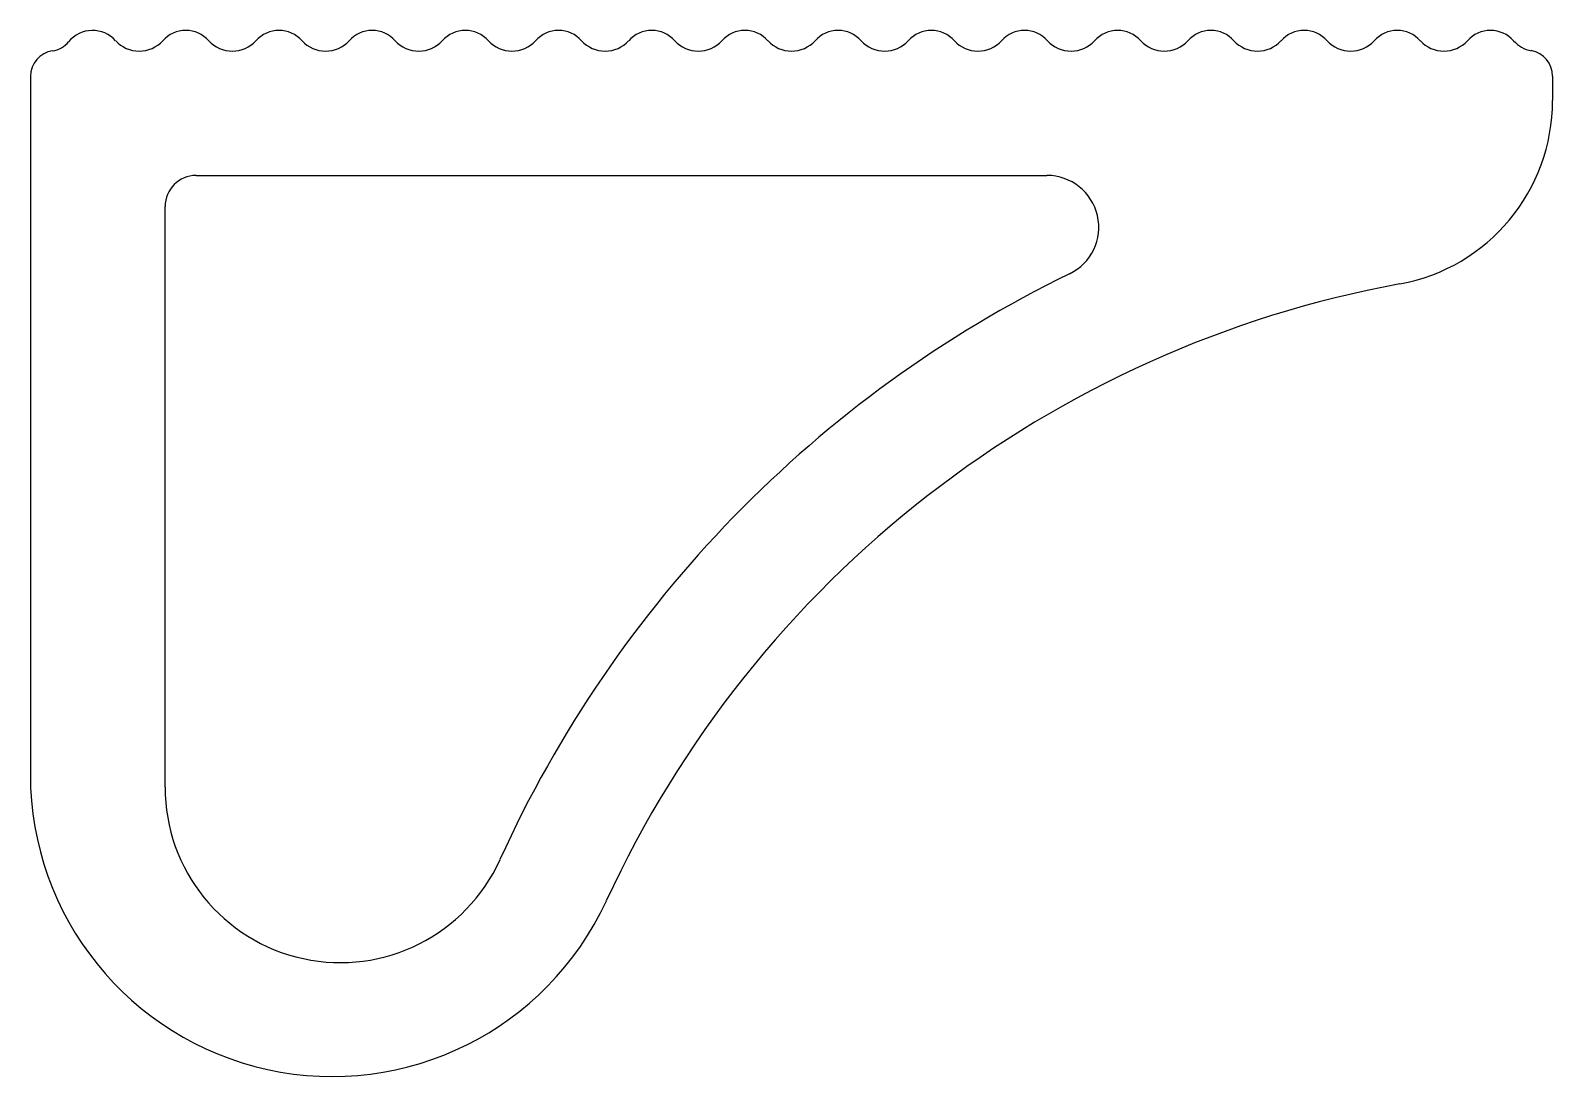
# Model space of a CAD drawing. Extents: x 1923.6 to 1938.3, y 1993.3 to 2003.4.
import ezdxf

# ---------------------------------------------------------------- set-up
doc = ezdxf.new("R2010")
doc.units = 0
doc.layers.get('0').update_dxf_attribs({"linetype": 'CONTINUOUS'})

msp = doc.modelspace()

# ---------------------------------------------------------------- linework, layer by layer
at = {"linetype": 'CONTINUOUS'}
for p, q in [((1923.575, 2002.951), (1923.575, 1996.21)), ((1938.275, 2002.954), (1938.275, 2002.718)), ((1925.175, 2001.995), (1933.392, 2001.995)), ((1924.875, 1996.088), (1924.875, 2001.695))]:
    msp.add_line(p, q, dxfattribs=at)
for centre, radius, start, end in [((1924.175, 2003.095), 0.3, 42.0749, 140.4789), ((1925.075, 2003.095), 0.3, 42.0749, 137.9251), ((1925.975, 2003.095), 0.3, 42.0749, 137.9251), ((1926.875, 2003.095), 0.3, 42.0749, 137.9251), ((1927.775, 2003.095), 0.3, 42.0749, 137.9251), ((1928.675, 2003.095), 0.3, 42.0749, 137.9251), ((1929.575, 2003.095), 0.3, 42.0749, 137.9251), ((1930.475, 2003.095), 0.3, 42.0749, 137.9251), ((1931.375, 2003.095), 0.3, 42.0749, 137.9251), ((1932.275, 2003.095), 0.3, 42.0749, 137.9251), ((1933.175, 2003.095), 0.3, 42.0749, 137.9251), ((1934.075, 2003.095), 0.3, 42.0749, 137.9251), ((1934.975, 2003.095), 0.3, 42.0749, 137.9251), ((1935.875, 2003.095), 0.3, 42.0749, 137.9251), ((1936.775, 2003.095), 0.3, 42.0749, 137.9251), ((1937.675, 2003.095), 0.3, 41.8103, 137.9251), ((1923.825, 2002.951), 0.25, 98.5417, 180), ((1923.751, 2003.445), 0.25, 278.5417, 320.4789), ((1924.625, 2003.501), 0.306, 222.0749, 317.9251), ((1925.525, 2003.501), 0.306, 222.0749, 317.9251), ((1926.425, 2003.501), 0.306, 222.0749, 317.9251), ((1927.325, 2003.501), 0.306, 222.0749, 317.9251), ((1928.225, 2003.501), 0.306, 222.0749, 317.9251), ((1929.125, 2003.501), 0.306, 222.0749, 317.9251), ((1930.025, 2003.501), 0.306, 222.0749, 317.9251), ((1930.925, 2003.501), 0.306, 222.0749, 317.9251), ((1931.825, 2003.501), 0.306, 222.0749, 317.9251), ((1932.725, 2003.501), 0.306, 222.0749, 317.9251), ((1933.625, 2003.501), 0.306, 222.0749, 317.9251), ((1934.525, 2003.501), 0.306, 222.0749, 317.9251), ((1935.425, 2003.501), 0.306, 222.0749, 317.9251), ((1936.325, 2003.501), 0.306, 222.0749, 317.9251), ((1937.225, 2003.501), 0.306, 222.0749, 317.9251), ((1938.122, 2003.495), 0.3, 221.8103, 259.8193), ((1938.025, 2002.954), 0.25, 0, 79.8193), ((1936.475, 2002.718), 1.8, 280.4299, 0), ((1925.175, 2001.695), 0.3, 90, 180), ((1933.392, 2001.495), 0.5, 295.9797, 90), ((1938.708, 1990.585), 11.637, 115.9797, 155.6157), ((1938.708, 1990.585), 10.537, 100.4299, 155.281), ((1926.489, 1996.21), 2.915, 180, 335.281), ((1926.568, 1996.088), 1.693, 180, 335.6157)]:
    msp.add_arc(centre, radius, start, end, dxfattribs=at)

doc.saveas('drawing.dxf')
